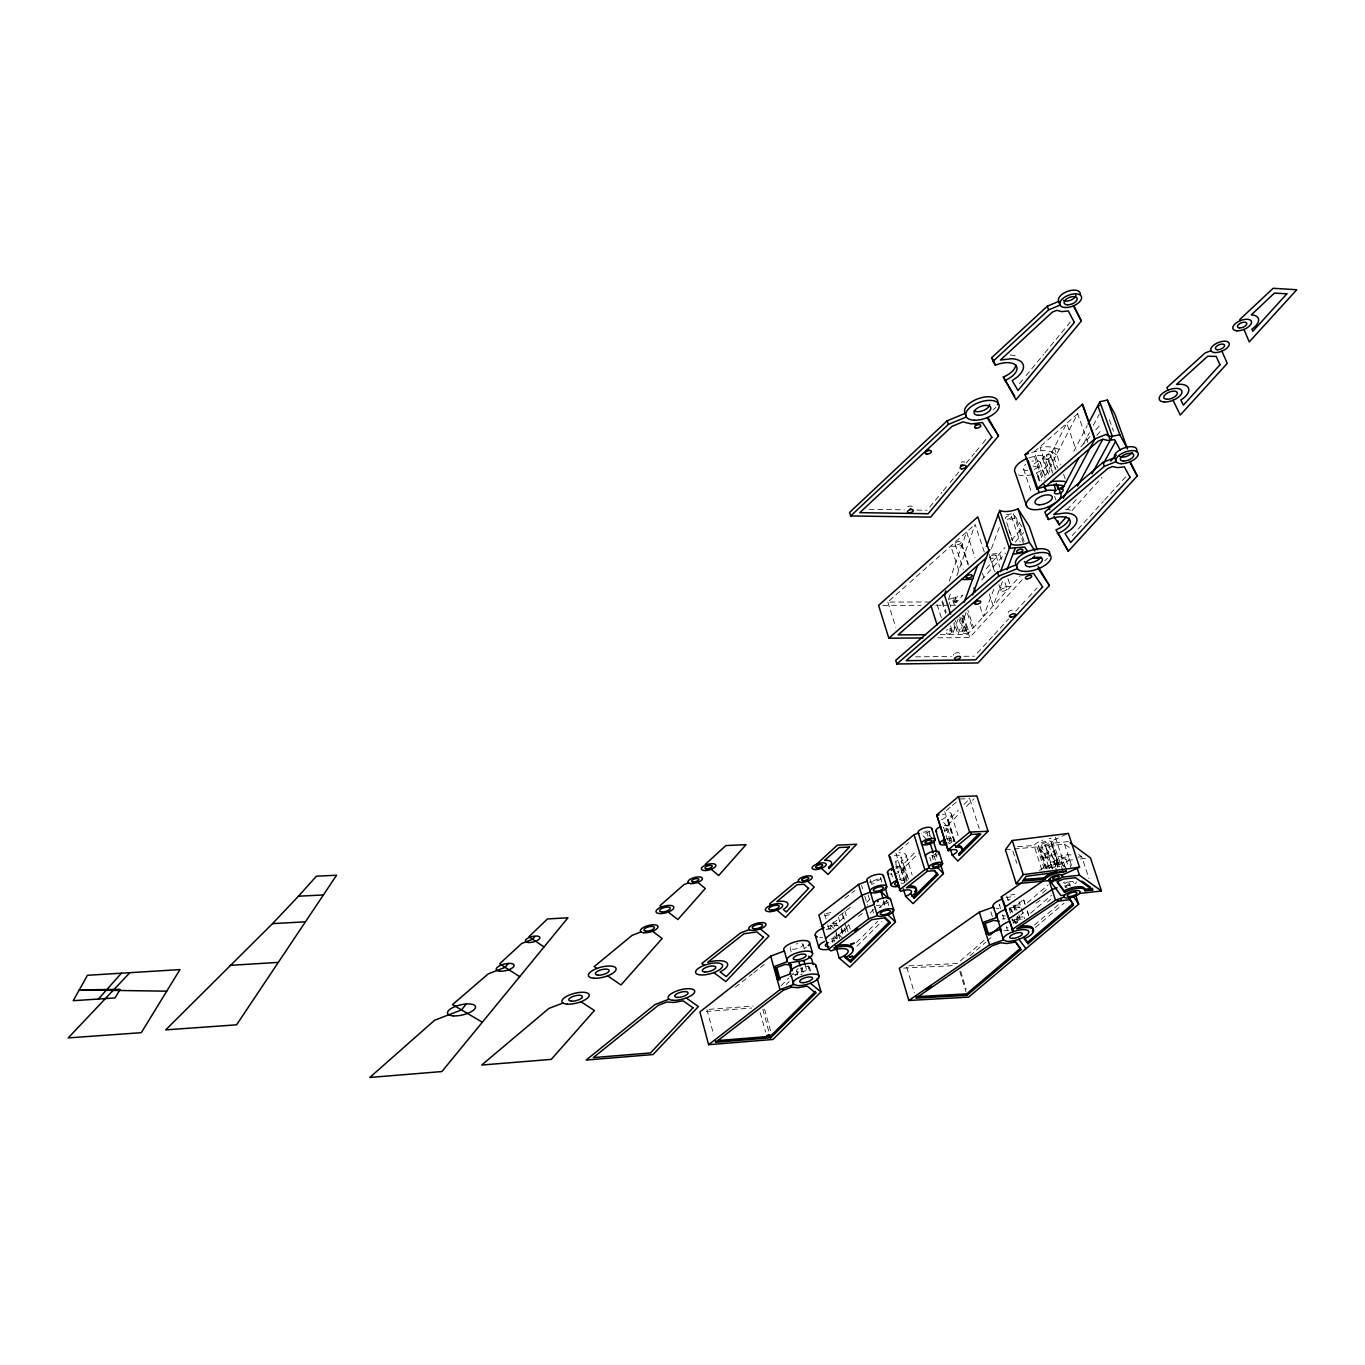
<?xml version="1.0" encoding="UTF-8"?>
<svg xmlns="http://www.w3.org/2000/svg" width="1365" height="1365" viewBox="0 0 1365 1365"><rect width="100%" height="100%" fill="white"/><g stroke="black" fill="none" stroke-linecap="round" stroke-linejoin="round"><path stroke-width="0.75" stroke-dasharray="5 3.75" d="M949.272 581.098L966.591 531.975L975.037 557.568M950.893 607.135L948.419 599.491L951.234 591.574M956.848 575.757L975.122 524.365L984.284 551.989M957.786 619.727L952.378 634.503L950.535 628.77M966.113 612.493L958.008 634.469L954.084 622.286M991.451 548.525L999.538 526.651M993.805 589.288L983.397 616.639L979.626 605.122M1002.456 581.592L993.174 605.821L989.352 594.27M1041.785 869.761L1033.987 845.43A12.114 4.368 -17.8 0 1 1042.962 840.055M1055.299 469.048L1050.402 454.989L1066.73 423.304L1076.2 450.16M1087.905 442.533L1077.668 413.697L1045.675 475.429L1042.331 469.884L1045.095 477.869M1073.76 451.354L1087.223 425.744M1083.554 443.847L1089.407 432.756M1093.331 425.368L1099.2 414.278M1019.467 383.633L1024.825 377.132M1026.156 375.512L1043.577 354.422M1044.908 352.801L1070.365 321.986M929.77 506.978L941.935 492.338M943.3 490.718L948.709 484.2M950.057 482.579L959.527 471.181M966.301 463.042L974.422 453.282M975.77 451.661L981.179 445.144M982.527 443.523L987.936 437.005M1046.972 868.976L1040.522 849.149L1042.229 847.136A6.893 2.491 -17.8 0 0 1051.442 841.949L1058.916 864.813M1080.892 446.867L1090.345 436.1M1095.788 429.907L1099.866 425.266M1096.795 435.316L1102.425 428.934M986.332 568.608L1004.964 547.519M1011.704 539.892L1022.504 527.675L1013.359 513.615L1003.838 515.032M981.657 579.989L1005.442 553.132M1015.236 542.076L1023.631 532.606M1067.021 509.862L1078.077 497.525M1071.986 510.612L1101.879 477.392M940.212 634.589L967.358 634.401L1020.116 575.979M937.806 637.83L969.764 637.591L1022.129 579.784M1072.173 535.626L1103.278 501.467M1104.695 499.914L1125.886 476.624M977.289 653.084L992.935 636.005M994.368 634.452L1008.599 618.908M1015.714 611.145L1027.111 598.723M1028.527 597.17L1037.076 587.854M781.121 985.735L788.561 978.159M790.045 976.64L796 970.583M908.527 879.248L903.835 863.772L916.973 850.429M866.877 902.282L869.761 899.364M786.325 984.472L789.294 981.452M795.249 975.412L802.671 967.87M955.108 841.966L948.351 820.314L958.315 810.196M964.014 804.412L969.713 798.627L979.132 828.401M906.343 881.398L902.657 869.266L918.389 853.33M840.038 933.694L848.791 924.839M951.797 841.659L946.969 826.132L960.397 812.516M966.369 806.476L973.825 798.917M870.051 913.031L875.852 907.196M879.691 907.537L887.011 900.183M856.606 942.43L877.729 921.341M856.93 946.201L881.892 921.341M1034.158 469.406A9.06 4.232 -19.5 0 0 1038.031 467.222L1040.266 464.629A9.06 4.232 -19.5 0 0 1038.031 460.943L1036.223 460.722A9.06 4.232 -19.5 0 0 1031.889 461.302M889.4 600.651L908.305 583.845M909.875 582.446L975.122 524.365M1077.668 413.697L1034.295 451.798L1044.174 480.378M983.977 940.434L957.326 963.519L906.36 965.993L914.396 992.85M1027.35 902.845L1048.235 884.742M969.935 955.841L985.701 942.191M987.27 940.826L991.997 936.731M1042.519 893.034L1048.849 887.557M1030.66 913.185L1051.613 895.167M1047.467 902.043L1050.64 899.33M1064.905 887.062L1071.252 881.619M1034.465 925.043L1058.728 904.364M1035.404 927.5L1064.052 903.118M946.32 810.537L950.876 806.698M952.395 805.418L956.967 801.562M899.074 850.497L908.612 842.717M735.36 987.168L752.064 974.03M753.736 972.716L758.752 968.775M760.424 967.461L765.441 963.519M1038.031 460.943L1031.906 465.738L1038.031 467.222M844.816 898.324L854.9 890.543M839.543 915.625L844.611 911.752M846.3 910.455L851.351 906.582M858.38 916.444L863.465 912.588M1039.482 870.512L1044.686 866.929L1053.217 863.857L1054.36 867.372A3.464 1.228 -17.7 0 1 1051.869 868.43M1035.916 903.238L1042.706 898.631M1069.205 847.546L1064.495 844.099L1052.415 845.362L1045.965 848.245L1052.517 868.345M954.118 840.891L948.095 818.778A12.643 4.777 -17.2 0 0 947.6 811.885M907.094 880.527L901.207 861.127L902.623 860.291A14.128 5.238 -16.7 0 0 898.904 852.767M1052.654 473.28L1046.375 455.193L1052.023 451.866L1056.373 454.767M839.765 938.608L838.588 934.53L841.949 932.585A18.786 6.671 -16.1 0 0 846.454 926.46L847.989 931.732M1015.133 909.619L1014.024 906.172L1017.539 904.278A18.274 6.347 -17.3 0 0 1022.368 900.081M1045.965 848.245L1053.746 858.926L1056.425 857.612A13.599 4.812 -17.8 0 1 1073.317 855.821M1039.14 481.043L1036.393 473.041L1044.123 468.69A18.137 8.48 -19.5 0 0 1048.644 458.93L1044.293 459.698L1042.655 458.111L1044.31 456.183L1049.89 472.273M1005.425 849.764L1038.85 846.761L1045.744 868.004M1066.423 834.288L1050.896 841.318L1058.421 864.318M1047.228 867.935L1054.087 867.167M1028.869 457.855C1032.35 456.865 1046.767 452.361 1042.689 458.879L1048.269 474.952M948.419 599.491L953.623 597.904L954.22 599.218A2.73 1.194 -18.1 0 0 953.964 601.317A2.73 1.194 -18.1 0 0 958.093 599.679A2.73 1.194 -18.1 0 0 955.534 598.689L954.971 597.495L962.939 595.089L956.848 601.999L951.251 601.999M1031.701 452.412L1035.045 451.627A27.129 12.677 -19.5 0 1 1047.33 450.825L1052.125 451.9L1057.619 467.956M800.641 974.474L802.398 974.064M826.013 913.577L828.794 912.963A18.769 6.723 -16.1 0 1 833.298 912.434M879.248 907.35L881.073 906.94M872.303 884.025L874.129 883.616M1057.158 866.877L1058.899 866.519M1077.906 857.152L1081.745 856.742L1088.963 878.548M1040.522 849.149L1050.095 862.185L1053.712 861.81L1056.595 870.614M1072.549 859.779L1068.573 860.206L1071.457 868.993M1080.5 858.926L1086.472 858.295M1068.368 841.591L1050.931 843.416L1058.438 866.383M1008.957 930.538L1003.36 930.776M1002.166 918.952L1005.203 918.645M709.049 1009.349L753.343 1006.039M706.115 1011.465L751.62 1008.035M1017.71 846.692L1033.936 845.532M834.203 925.47L837.905 925.231M903.545 968.092L954.63 965.584M960.005 799.003L969.713 798.627M1019.757 907.06L1015.679 907.213L1014.57 903.749M915.557 656.855L951.303 656.446M963.929 656.309L974.439 656.19M797.433 974.866L793.423 974.695M882.831 605.36L921.051 605.309M935.912 605.292L948.641 605.258M950.774 605.258L957.138 605.258M889.929 602.05L929.77 602.016M869.061 509.282L904.278 509.862M916.7 510.066L927.057 510.237M996.331 908.493L998.89 908.578M1046.375 455.193A4.505 2.116 -19.6 0 1 1050.35 454.972L1056.049 469.645M1059.223 449.29L1051.459 447.038A34.006 15.885 -19.5 0 0 1040.113 447.276L1048.542 474.116M1011.653 919.566L1017.13 922.45M1050.402 454.989L1050.896 457.019L1048.559 458.845L1052.824 470.959M1078.606 854.456L1081.745 856.742M834.083 936.424L837.086 939.052M838.588 934.53L842.649 938.096M833.998 928.405L829.476 924.429L831.029 929.77M838.195 926.255L835.482 923.849L838.844 921.904A18.769 6.723 -16.1 0 0 842.427 914.192M902.657 869.266L895.167 861.776A8.804 3.259 -16.7 0 0 901.088 856.879L907.674 878.668M901.207 861.127L903.835 863.772M923.167 835.807L927.176 840.038M932.687 838.827L926.937 832.684L928.063 836.387M946.969 826.132L941.253 819.87A7.2 2.73 -17.2 0 0 946.15 816.185A7.2 2.73 -17.2 0 0 942.533 814.342M1042.689 458.879L1047.893 459.152L1051.152 455.586M947.344 819.222L948.351 820.314M1014.144 920.146L1016.533 923.354M1009.673 908.203L1013.257 913.048M1019.774 919.839L1017.317 916.529L1018.58 920.488M1014.024 906.172L1017.71 911.189M1066.816 869.642L1062.84 863.584L1064 867.099M1036.393 473.041L1041.239 480.941M959.817 617.031L964.748 631.688A2.747 1.177 -18.1 0 0 964.475 633.752A2.747 1.177 -18.1 0 0 968.621 632.114A2.747 1.177 -18.1 0 0 966.062 631.159L965.516 629.999L973.518 627.576L967.921 610.377M964.748 631.688L964.151 630.408L958.93 631.978L955.21 620.512M1109.387 419.789L1113.516 431.255M1054.258 447.515L1060.23 464.646M1063.557 474.15L1066.202 481.76M1054.616 496.178L1055.998 500.153M1040.266 462.325L1045.812 478.381M1034.38 456.32L1042.041 478.467M1038.082 475.788L1040.147 481.777M1023.545 469.15L1031.786 493.209M1024.108 541.427L1016.123 517.864A35.132 16.141 -19.1 0 1 1006.432 520.116M1013.359 513.615L1024.023 545.113M1011.448 516.209L1020.099 541.786M1006.688 522.607L1012.659 540.301M1008.496 528.835L1012.472 540.659M1001.518 559.445L999.572 553.627A36.667 16.244 -18.5 0 0 991.041 554.224M1007.984 578.811L1010.561 586.558A36.855 15.953 -18.4 0 0 1000.204 587.479M995.938 555.487L999.811 567.106M1004.964 582.582L1006.909 588.4M989.25 554.497L995.051 571.952M989.864 557.517L994.488 571.423M998.873 584.63L1000.92 590.789M982.356 573.112L984.267 578.879M1064.495 844.099L1071.542 865.461M1065.911 859.285L1068.232 866.331M961.25 542.229A3.276 1.484 -18.4 0 1 956.592 544.823A3.276 1.484 -18.4 0 1 956.473 542.178A3.276 1.484 -18.4 0 1 961.25 542.229L968.331 563.813M968.212 565.195L961.779 545.625A26.771 12.217 -18.5 0 1 950.808 546.017L959.134 571.508M1055.367 837.137L1065.314 867.44M1068.932 882.165L1070.262 886.192M1061.151 861.008L1062.874 866.28M1062.908 870.836L1051.647 838.468A12.114 4.368 -17.8 0 0 1048.968 838.639M954.971 543.935L963.315 569.444M1052.415 845.362L1059.649 867.475M1056.391 862.714L1057.534 866.246M1053.746 858.926L1056.339 866.894M1048.149 842.99A3.447 1.246 -17.8 0 1 1043.543 845.6A3.447 1.246 -17.8 0 1 1042.911 843.536A3.447 1.246 -17.8 0 1 1048.149 842.99L1055.64 865.939M1044.873 844.048L1048.354 854.746M1050.095 862.185L1052.023 868.072M967.512 613.431L972.494 628.719M1041.58 845.089L1049.139 868.345M963.502 615.427L968.758 631.654M1038.304 846.146L1045.812 869.266M962.547 615.359L969.764 637.591M1037.264 847.477L1044.362 869.334M962.103 618.191L967.358 634.401M954.971 597.495L957.394 604.422M961.728 617.799L966.062 631.159M953.623 597.904L956.08 604.951M952.975 600.634L954.289 604.695M958.895 618.891L963.485 633.087M953.708 623.668L954.954 627.49A14.384 6.177 -17.9 0 0 949.17 629.06M942.533 600.941L946.235 612.441M950.552 625.835L952.412 631.586A3.174 1.365 -17.9 0 1 947.89 634.025A3.174 1.365 -17.9 0 1 947.754 631.603A3.174 1.365 -17.9 0 1 952.412 631.586M941.918 601.999L945.604 613.482M937.073 604.507L941.372 617.918M1012.915 851.18L1016.823 863.345M1023.818 900.047L1024.927 903.511M1027.316 910.95L1028.596 914.925M1023.648 899.91L1025.303 905.097M1027.128 910.813L1029.671 918.764M1019.126 901.719L1020.235 905.183M1021.344 908.663L1024.501 918.594M1018.802 914.635L1021.003 921.494M1013.461 905.677L1015.116 910.882A6.637 2.286 -17.3 0 0 1010.765 910.318M1017.01 916.853L1018.273 920.829M1016.208 917.997L1017.59 922.348M1006.756 895.781L1008.411 901.002M1010.697 908.237L1011.96 912.23M1014.451 920.01L1015.594 923.627M1009.025 908.305L1011.226 915.215M1012.403 918.935L1014.28 924.873M999.402 904.927L1000.511 908.39M1002.695 915.335L1003.957 919.31M1006.466 927.262L1007.575 930.742M990.854 911.769L992.491 916.956M887.83 602.05L895.696 627.166M951.405 814.376L958.827 838.059M944.802 811.817L955.312 845.481M946.184 827.907L950.177 840.686M947.549 840.14L943.556 827.309A3.6 1.348 -17.1 0 1 946.047 827.582A3.6 1.348 -17.1 0 1 945.245 829.152M928.934 831.456L930.077 835.158M935.725 853.449L936.868 857.169M934.274 856.486L935.417 860.206M931.988 855.667L933.199 859.575M929.804 857.357L930.998 861.281M960.721 971.334L966.198 989.198M959.817 971.624L966.01 991.86M906.206 855.48L912.11 874.914M901.019 868.788L904.824 881.398M895.901 853.091L905.933 886.26M895.713 863.601L898.477 872.73M899.023 874.521L901.736 883.513M891.379 873.395L892.454 876.995M881.773 882.199L880.135 876.757A5.221 1.911 -16.5 0 1 876.023 879.862A5.221 1.911 -16.5 0 1 870.324 879.964M887.677 901.975L888.786 905.643M883.599 900.405L884.657 903.971M883.616 901.685L884.674 905.234M870.085 879.521L871.706 884.964M868.14 894.996L870.256 902.129M872.389 909.346L873.515 913.1M861.639 885.356L862.697 888.99M864.847 896.242L867.492 905.149M844.833 910.916L846.607 916.99M848.979 925.078L850.156 929.104M843.331 915.744L844.372 919.31M842.137 913.85L844.491 921.938M845.089 923.951L847.443 932.039M844.389 928.2L845.566 932.21M838.383 917.109L839.936 922.467M841.488 927.825L843.024 933.097M841.13 929.104L842.973 935.742M833.162 921.887L837.769 937.789A13.667 4.795 -16.1 0 0 831.046 938.966M835.943 933.148L837.974 940.161M833.162 937.158L834.339 941.236M824.631 913.902L826.183 919.276M827.736 924.668L829.766 931.732M831.848 938.881L832.923 942.601M803.098 944.58L804.087 948.112M809.564 967.358L810.571 970.924M808.08 965.908L809.769 971.829M805.043 964.543L807.346 972.631M801.835 967.393L803.558 973.45M800.675 968.007L801.818 972.051M790.147 948.129L791.154 951.678M797.587 974.491L796.58 970.924A6.74 2.338 -15.9 0 0 806.732 970.225A6.74 2.338 -15.9 0 0 805.913 966.266M764.588 1009.127L770.713 1031.377M762.847 1009.281L769.195 1033.049M760.22 1012.608L765.543 1031.974M706.933 1009.52L713.707 1034.909M806.425 947.139A13.428 4.743 -15.9 0 1 803.917 948.607M801.989 943.659A6.706 2.372 -15.9 0 1 797.109 948.675A6.706 2.372 -15.9 0 1 790.762 946.73M796.136 944.034A6.706 2.372 -15.9 0 1 797.825 943.642M796.682 970.276A6.74 2.338 -15.9 0 1 798.133 968.792M888.308 902.129A8.736 3.14 -16.5 0 1 876.449 905.387M835.482 936.083A18.82 6.62 -16.1 0 1 840.004 935.537M831.473 941.355A6.825 2.406 -16.1 0 1 834.834 940.775M822.549 937.363A13.633 4.846 -16.1 0 1 819.7 937.346M827.48 926.63A13.633 4.846 -16.1 0 1 837.052 925.487M826.235 929.582A6.825 2.423 -16.1 0 1 832.701 928.456M887.028 900.678A5.238 1.877 -16.5 0 1 881.022 903.715M881.329 878.77A8.702 3.191 -16.5 0 1 869.505 882.012M929.94 831.149A7.149 2.679 -17 0 1 921.699 833.844M894.433 855.428A8.804 3.259 -16.7 0 1 901.088 856.879M937.294 854.951A7.183 2.645 -17 0 1 930.708 857.459M895.542 866.929A8.821 3.242 -16.7 0 1 904.415 867.85A8.821 3.242 -16.7 0 1 896.293 873.446M892.01 874.163A8.821 3.242 -16.7 0 1 890.202 874.129M899.364 879.555A8.838 3.208 -16.7 0 1 907.844 879.708M900.832 880.562A5.306 1.928 -16.7 0 1 904.705 881.944M904.244 882.558A5.306 1.928 -16.7 0 1 902.47 883.769M895.696 868.242A5.289 1.945 -16.7 0 1 900.934 868.55A5.289 1.945 -16.7 0 1 897.453 871.723M935.571 853.125A3.583 1.314 -17 0 1 934.087 855.07A3.583 1.314 -17 0 1 929.906 856.009M927.432 830.841A3.583 1.348 -17 0 1 923.303 832.206M946.508 838.912A7.235 2.679 -17.1 0 1 952.616 838.622A7.235 2.679 -17.1 0 1 952.804 841.369M951.746 842.222A7.235 2.679 -17.1 0 1 948.692 843.792M944.324 825.689A7.217 2.696 -17.1 0 1 949.648 826.951A7.217 2.696 -17.1 0 1 944.716 831.012M948.351 839.987A3.617 1.331 -17.1 0 1 948.521 842.359M831.916 923.73A18.786 6.671 -16.1 0 1 840.362 923.218M837.035 920.01A13.616 4.88 -16.1 0 1 832.548 923.081M824.375 915.864A13.616 4.88 -16.1 0 1 831.08 914.704M1031.94 474.542A18.137 8.48 -19.5 0 1 1016.942 474.201M1027.589 470.737A9.06 4.232 -19.5 0 1 1025.746 464.254M1065.519 509.23A25.218 11.329 -19.3 0 1 1072.532 511.158M1010.288 355.054A24.604 12.234 -19.8 0 1 1015.219 355.787M991.382 555.811A3.225 1.433 -18.6 0 1 996.041 555.709A3.225 1.433 -18.6 0 1 991.946 558.37A3.225 1.433 -18.6 0 1 990.734 556.22M1005.357 518.666A3.31 1.502 -19 0 1 1008.377 515.868A3.31 1.502 -19 0 1 1011.465 517.011A3.31 1.502 -19 0 1 1006.858 519.212M946.423 630.221A14.384 6.177 -17.9 0 1 947.771 629.623M907.623 506.807A3.122 1.467 -18.1 0 1 910.609 506.006A3.122 1.467 -18.1 0 1 912.212 506.893M961.096 462.24A3.174 1.519 -18.8 0 1 964.884 462.325M995.836 407.265A17.489 8.565 -19.4 0 1 993.242 409.807M953.333 655.132A3.191 1.348 -17.9 0 1 953.708 654.33M954.8 653.511A3.191 1.348 -17.9 0 1 957.855 652.675A3.191 1.348 -17.9 0 1 959.459 653.46M1008.172 612.578A3.259 1.399 -18.5 0 1 1011.26 610.274A3.259 1.399 -18.5 0 1 1014.4 610.889M1047.433 558.319A17.933 7.917 -18.9 0 1 1044.703 560.776M1049.702 868.532A3.464 1.228 -17.7 0 1 1049.958 866.826A3.464 1.228 -17.7 0 1 1054.207 865.478A3.464 1.228 -17.7 0 1 1055.401 866.707M1042.212 847.136A6.893 2.491 -17.8 0 1 1040.949 843.024A6.893 2.491 -17.8 0 1 1051.442 841.949M1045.761 868.618A6.927 2.44 -17.7 0 1 1054.718 863.994A6.927 2.44 -17.7 0 1 1057.738 867.048M1076.627 881.909A8.497 2.952 -17.8 0 1 1074.903 883.837M1067.311 887.045A8.497 2.952 -17.8 0 1 1065.28 887.387M1063.113 882.882A8.497 2.952 -17.8 0 1 1064.871 881.944M1069.341 881.619A5.102 1.775 -17.8 0 1 1073.402 882.609A5.102 1.775 -17.8 0 1 1067.822 885.697M1066.594 885.902A5.102 1.775 -17.8 0 1 1064.632 885.851M1064.478 883.803A5.102 1.775 -17.8 0 1 1068.061 881.961M1023.767 912.537A18.308 6.296 -17.3 0 1 1020.849 914.635M1014.059 905.404A18.308 6.296 -17.3 0 1 1021.805 905.114M1009.349 908.203A13.275 4.573 -17.3 0 1 1020.184 907.81M1017.88 917.365A18.342 6.245 -17.3 0 1 1025.61 917.075M1013.137 920.181A13.309 4.522 -17.3 0 1 1022.061 919.259M1005.527 916.034A6.637 2.286 -17.3 0 1 1002.524 914.755M1010.731 894.962A18.274 6.347 -17.3 0 1 1014.929 894.553M1006.039 897.778A13.258 4.607 -17.3 0 1 1014.929 896.89M1008.018 927.91A6.654 2.269 -17.3 0 1 1006.295 926.681M1012.915 922.604A6.654 2.269 -17.3 0 1 1017.369 922.143M999.999 905.353A6.637 2.303 -17.3 0 1 999.248 904.347M1007.455 899.91A6.637 2.303 -17.3 0 1 1010.271 899.808M1002.388 591.284A3.242 1.416 -18.6 0 0 1007.029 588.742A3.242 1.416 -18.6 0 0 1002.337 588.742A3.242 1.416 -18.6 0 0 1002.388 591.284M1047.04 856.299A3.447 1.228 -17.7 0 0 1051.647 853.705A3.447 1.228 -17.7 0 0 1046.392 854.251A3.447 1.228 -17.7 0 0 1047.04 856.299M1045.692 857.834A6.91 2.474 -17.7 0 0 1054.94 852.647A6.91 2.474 -17.7 0 0 1044.447 853.756A6.91 2.474 -17.7 0 0 1045.692 857.834M1057.858 864.779A8.48 3.003 -17.8 0 0 1069.222 858.431A8.48 3.003 -17.8 0 0 1056.373 859.796A8.48 3.003 -17.8 0 0 1057.858 864.779M1058.489 863.311A5.085 1.792 -17.8 0 0 1066.014 859.745A5.085 1.792 -17.8 0 0 1058.933 859.95A5.085 1.792 -17.8 0 0 1058.489 863.311"/><path stroke-width="1.5" d="M1084.544 889.315L1092.239 888.444L1092.751 889.963L1085.038 890.833L1084.595 888.632A13.667 4.709 -17.7 0 0 1066.85 889.485L1064.154 890.782L1057.551 881.875M1085.038 890.833L1085.09 890.151A13.667 4.692 -17.7 0 0 1067.345 891.021L1064.649 892.318L1056.954 881.927L1063.437 879.06L1075.569 877.729L1092.751 889.963M950.603 614.079L944.426 594.901L945.809 590.96M964.185 602.238L977.63 565.434M986.503 546.409L999.692 510.425L1001.62 511.141A17.779 8.173 -19.1 0 0 1018.017 508.906L1029.227 526.293L1037.195 549.703M972.597 594.935L988.977 550.539L977.784 516.891L878.582 605.378L888.82 638.206L922.911 637.95M1000.477 571.713L1011.004 544.038L999.692 510.425M1006.978 569.819L1015.133 548.542M1044.959 879.265L1022.521 881.107L1026.19 876.296L1066.475 871.007L1062.738 872.32A12.183 4.266 -17.7 0 0 1044.959 879.265L1044.447 877.729A12.183 4.266 -17.7 0 1 1056.561 871.518M1088.178 423.918L1099.866 401.719L1107.339 400.082L1115.069 414.55L1127.49 448.931L1119.829 434.718L1107.339 400.082M1078.896 457.838L1062.294 489.148A4.573 2.099 -19.5 0 0 1058.233 489.353L1056.152 483.346M1063.267 498.31L1094.969 438.916L1082.599 404.176L1025.098 454.664L1036.888 488.977L1046.887 485.923A27.283 12.456 -19.4 0 1 1061.782 485.462L1063.932 486.059L1058.25 489.37M1077.599 486.077L1102.749 439.308L1107.851 440.383L1114.557 439.667L1120.392 450.365M1091.983 473.894L1112.321 436.373L1099.866 401.719M1103.585 463.366L1115.529 441.458M1061.953 875.119L1079.544 867.236L1068.368 833.401L1012.25 840.499L1005.425 849.764L1016.277 883.735L1049.822 880.544M1016.277 883.735L1023.221 874.624L1079.544 867.236M465.994 1004.333L461.507 1009.929L434.616 1020.235L369.796 1077.463L441.902 1071.559L567.942 917.792L547.467 918.952L528.92 936.731L544.055 946.952M508.326 963.434L505.169 967.341L488.261 973.859L452.515 1004.606L482.323 1022.231M534.619 936.834L532.657 939.257L521.703 943.488L499.641 963.809L519.69 976.658M1073.811 305.555L1081.336 321.065L1015.987 399.774L1003.309 377.013A17.847 8.89 -19.8 0 0 1015.765 364.745M987.919 417.434L998.498 435.981L930.64 517.147L850.702 515.953L849.593 512.421L947.173 420.795L965.157 413.373A17.489 8.565 -19.4 0 1 980.923 397.829A17.489 8.565 -19.4 0 1 997.457 404.688M1064.598 895.133L1060.963 895.542L1051.494 882.848L1053.217 880.886A6.927 2.423 -17.7 0 0 1062.499 875.716A6.927 2.423 -17.7 0 0 1051.954 876.876A6.927 2.423 -17.7 0 0 1053.2 880.886M98.416 999.043L121.417 973.194M1110.752 461.097L1116.263 454.972M298.44 896.208L316.441 876.193L336.575 875.238L236.554 1024.825L165.711 1029.875L272.522 923.627L298.44 896.208L323.386 894.962M1053.951 516.431L1059.189 524.843L1066.304 516.943M1034.755 555.845L1032.605 558.217L1040.028 558.268M1069.017 518.052A18.308 8.224 -19.3 0 1 1055.964 529.859L1068.3 551.255L1137.233 475.941L1130.135 461.558M1038.151 566.646L1049.378 585.517L978.005 662.963L896.856 663.987L895.713 660.302L997.559 572.242L1016.055 564.837A17.933 7.917 -18.9 0 1 1032.571 549.907A17.933 7.917 -18.9 0 1 1049.156 555.879M129.846 972.682L68.25 1037.912L141.312 1032.674L179.958 969.594L87.445 975.293L73.232 1000.699L115.087 997.952L120.103 989.369L79.272 989.898L166.752 991.178M717.393 1040.608L770.304 1036.342L815.383 991.57L815.809 993.072L770.696 1037.827L715.669 1042.263L715.277 1040.778M937.414 873.259L913.799 896.668L914.277 898.238L937.891 874.846L934.752 870.495M889.571 921.631L890.031 923.201L850.651 962.171L850.207 960.653L889.571 921.631L885.288 917.638M978.961 833.793L958.793 853.773L959.288 855.377L980.906 833.981L971.163 834.425L955.807 847.085L955.312 845.481M817.14 978.278L821.013 991.894L772.948 1039.465L708.606 1044.686L699.904 1011.926L770.696 956.165L784.38 950.995A13.428 4.743 -15.9 0 1 797.331 941.27A13.428 4.743 -15.9 0 1 808.285 945.604M940.451 863.943L943.437 873.6L913.066 903.63L905.609 896.344L903.391 888.973M892.181 911.103L895.44 921.989L849.73 967.12L839.219 958.128L836.114 947.361M952.173 855.002A7.235 2.662 -17.1 0 0 956.865 850.327A7.235 2.662 -17.1 0 0 948.197 850.753L936.714 814.922L958.418 796.597L976.811 795.897L988.055 831.251L957.855 861.076L952.173 855.002L950.432 849.388M850.702 515.953L948.368 424.413L966.369 416.99L965.157 413.373M993.02 361.333L991.758 357.664L1047.313 306.187L1058.694 301.409L1060.025 305.129L1048.627 309.889L993.02 361.333L995.324 365.223A17.864 8.873 -19.8 0 1 1016.396 366.11A17.864 8.873 -19.8 0 1 1004.555 380.647M888.82 638.206L990.017 549.617M986.247 557.91L898.119 634.896L925.47 634.691M1036.888 488.977L1094.628 439.052L1106.298 434.292A11.79 5.511 -20.4 0 0 1111.366 436.425L1119.829 434.718M990.256 934.991L999.658 926.835M896.856 663.987L998.822 576.03L1017.335 568.625L1016.055 564.837M1136.414 451.815A11.841 5.443 -20.3 0 0 1125.937 447.413A11.841 5.443 -20.3 0 0 1114.676 457.685L1102.954 462.428L1044.822 512.063L1048.388 519.502A18.308 8.207 -19.3 0 1 1069.785 519.775A18.308 8.207 -19.3 0 1 1057.278 533.681M1046.153 515.936L1104.336 466.352L1116.092 461.592L1114.676 457.685M915.54 996.689L966.642 993.874L1020.44 948.283L1014.639 940.656L1020.918 949.767L967.085 995.324L915.966 998.156L992.184 945.791L1000.613 942.788L1006.67 943.488L1015.116 942.14M1028.067 943.693L1027.589 942.208L1072.992 903.732L1069.256 898.187L1073.487 905.251L1028.067 943.693L1024.211 938.932A18.359 6.194 -17.3 0 0 1033.561 930.094A18.359 6.194 -17.3 0 0 1021.225 927.893L1016.652 928.848L1058.029 901.173L1069.751 899.689M1075.774 895.389L1078.657 904.159L968.638 997.132L908.868 1000.46L899.279 968.297L979.336 912.127L993.208 907.145A13.258 4.607 -17.3 0 1 1002.712 898.801L1001.279 896.856L1022.112 882.49M947.685 850.19L969.611 832.087L988.055 831.251M899.262 890.151L924.805 869.727L929.087 868.089L918.338 833.077L914.072 834.715L888.786 855.377L900.508 891.362A8.855 3.174 -16.7 0 1 911.189 890.765A8.855 3.174 -16.7 0 1 905.609 896.344M937.891 874.846L933.899 870.716L927.415 871.228L906.411 887.847L909.431 887.506A14.196 5.102 -16.7 0 1 913.117 894.843L911.684 895.679L911.206 894.092M883.309 876.74A8.702 3.191 -16.5 0 0 874.692 874.931A8.702 3.191 -16.5 0 0 867.133 881.176L858.568 884.452L818.881 915.096L828.674 949.102L830.773 950.91A13.684 4.76 -16.1 0 1 847.529 949.801A13.684 4.76 -16.1 0 1 839.219 958.128M708.606 1044.686L780.029 989.642L793.799 984.455A13.496 4.624 -15.9 0 1 806.237 974.985A13.496 4.624 -15.9 0 1 818.3 978.466A13.496 4.624 -15.9 0 1 797.604 985.564L793.799 984.455L791.29 975.548M715.669 1042.263L783.135 990.359L791.444 987.236L798.303 987.68L807.142 986.11L815.809 993.072M825.535 938.25L865.478 907.844L874.078 904.568A8.736 3.14 -16.5 0 1 881.671 898.375A8.736 3.14 -16.5 0 1 890.321 900.115M828.674 949.102L868.72 918.816L877.337 915.557L874.624 906.411M854.354 930.93L857.749 928.371M834.22 948.044L871.791 919.686L884.332 917.877L890.031 923.201M908.868 1000.46L989.591 944.921L1003.548 939.939A13.326 4.487 -17.3 0 1 1017.539 930.418A13.326 4.487 -17.3 0 1 1027.418 934.496A13.326 4.487 -17.3 0 1 1006.653 941.236L1003.548 939.939L1000.238 929.48A13.309 4.522 -17.3 0 1 1009.81 921.204L1013.137 931.698L1001.279 896.856M925.931 989.54L931.118 985.974M1042.894 881.056L1004.589 907.298L1009.179 919.208M1008.377 919.293L1052.057 889.588L1057.193 887.745M1011.704 929.821L1055.503 900.218L1064.069 897.146M1054.07 484.336L1055.81 490.581A4.573 2.099 -19.5 0 0 1054.923 493.447A4.573 2.099 -19.5 0 0 1059.735 493.243L1060.81 492.765A4.573 2.099 -19.5 0 0 1062.652 489.301L1062.243 489.131M1027.367 458.35A18.137 8.48 -19.5 0 0 1015.185 472.546L1026.821 506.637A18.24 8.326 -19.4 0 0 1048.098 507.012L1055.879 502.661A18.24 8.326 -19.4 0 0 1060.503 493.021L1060.315 492.867M850.651 962.171L845.054 957.633A18.854 6.552 -16.1 0 0 852.886 948.709A18.854 6.552 -16.1 0 0 838.622 946.935L834.1 947.924M1210.909 350.651L1205.005 353.057L1166.853 387.643L1168.082 390.117M1102.749 439.308L1098.279 441.117L1044.447 487.578L1046.204 490.564L1044.123 484.507M688.421 882.865L684.001 884.571L659.978 905.712L661.598 906.957A9.231 3.464 -15 0 1 673.781 908.015A9.231 3.464 -15 0 1 659.329 913.56A9.231 3.464 -15 0 1 661.615 906.94M640.953 931.937L632.132 935.332L594.167 966.608L596.863 968.45M798.593 881.602L794.259 883.274L769.604 903.937L771.054 905.149M749.3 929.599L740.598 932.909L701.815 963.536L704.221 965.345A13.94 4.931 -15.2 0 1 722.392 966.642A13.94 4.931 -15.2 0 1 700.484 974.917A13.94 4.931 -15.2 0 1 704.289 965.328M562.994 1003.019L548.918 1008.394L481.691 1065.041L551.272 1059.377L594.406 1010.51L580.961 1001.739M870.375 892.079L861.793 895.338L821.986 925.88L824.102 927.722A13.633 4.846 -16.1 0 0 817.43 936.936M669.021 999.214L655.132 1004.469L586.165 1060.042L653.067 1054.548L698.368 1006.585L686.271 997.969M791.273 971.027L788.987 962.922L803.9 960.499A13.445 4.709 -15.9 0 0 811.885 952.309A13.445 4.709 -15.9 0 0 795.3 953.435A13.445 4.709 -15.9 0 0 787.366 961.608L773.648 966.778L775.303 968.092L778.681 980.241M775.303 968.092L785.029 964.407L791.427 964.901L788.987 962.922M777.043 978.944L790.796 973.774A13.462 4.658 -15.9 0 1 802.108 964.543A13.462 4.658 -15.9 0 1 815.843 966.881M1025.098 454.664L1028.374 453.436M1006.022 909.226A13.275 4.573 -17.3 0 0 996.484 917.553L982.595 922.518L983.704 923.951L993.566 920.42L999.231 921.153M986.315 934.445L1000.238 929.48L1001.415 930.299M1026.804 506.603A18.24 8.326 -19.4 0 1 1039.14 492.594L1048.201 490.154L1056.169 490.359M835.38 946.013L838.178 945.382A18.854 6.569 -16.1 0 1 852.391 949.852M1051.187 481.76L1052.005 481.606A34.193 15.612 -19.4 0 1 1063.403 481.316L1066.202 481.76M1079.51 893.461L1101.453 890.987L1090.447 857.868L1070.075 842.836M955.807 847.085L956.029 847.068A12.712 4.658 -17.1 0 1 959.049 853.876L959.288 855.377M1061.97 877.166L1079.476 875.238L1101.453 890.987M1024.057 879.401L1044.396 877.832M229.764 965.379L278.289 962.393M272.522 923.627L305.436 921.819M1099.712 405.542L1097.801 405.644L1109.523 438.336M1062.226 870.768L1063.403 872.371M927.279 871.194L926.801 869.59M1011.004 544.038L1012.932 544.72A17.864 8.019 -19 0 0 1029.398 542.417L1034.96 550.948M607.613 975.821L620.973 985.001L662.144 938.472L652.47 931.254M1081.933 881.09L1090.533 887.216M997.661 918.389L993.208 907.145L994.385 907.998M713.844 972.58L725.839 981.589L768.973 936.015L760.339 928.934M668.202 912.059L677.876 919.532L705.313 888.513L697.822 882.387M810.366 983.278L821.013 991.894M808.541 956.268L811.595 958.81L813.25 964.646M705.995 864.915L705.313 864.335L725.873 845.566L746.024 844.662L718.673 875.545L711.216 869.283M776.924 910.148L785.523 917.468L814.222 887.113L807.585 881.142M850.207 960.653L844.833 956.012L845.276 957.548M816.816 864.062L837.325 845.157L856.606 844.27L828.043 874.436L821.44 868.345M887.933 914.925L895.44 921.989M911.684 895.679L914.277 898.238M937.704 867.645L943.437 873.6M936.714 814.922L948.197 850.753M1018.853 939.274L1025.968 948.692M1023.955 937.363L1027.589 942.208M1073.743 896.805L1078.657 904.159M1038.338 568.744L1049.378 585.517M987.049 417.69L998.498 435.981M1059.274 535.148L1068.3 551.255M1048.098 507.012L1049.77 509.708M991.758 357.664L993.293 360.258M1003.309 377.013L1014.741 396.174M1129.64 461.95L1137.233 475.941M1073.385 305.879L1081.336 321.065M1173.047 400.269L1180.281 415.045L1227.272 363.38L1221.897 351.18M1240.307 320.656L1239.812 319.495L1273.204 288.288L1296.75 289.755L1249.231 341.915L1243.993 329.426M1047.313 306.187L1048.627 309.889M1082.257 404.313L1094.628 439.052M1102.954 462.428L1104.336 466.352M1057.619 484.916L1060.417 492.953M1057.824 520.901L1059.189 524.843M994.078 361.554L995.324 365.223M1028.05 460.363L1039.14 492.594M1047.057 515.646L1048.388 519.502M1018.017 508.906L1029.398 542.417M998.122 514.724L1009.383 548.269L1024.688 547.092L1027.436 551.255A35.319 15.851 -19 0 1 1012.984 554.122M947.173 420.795L948.368 424.413M997.559 572.242L998.822 576.03M1076.866 867.321L1079.476 875.238M973.962 587.871L975.224 591.71M1072.992 903.732L1073.487 905.251M1064.154 890.782L1064.649 892.318M1060.827 898.477L1061.322 899.996M1057.534 899.654L1058.029 901.173M1050.197 878.889L1051.494 882.848M1048.781 879.504L1055.503 900.218M1012.25 840.499L1023.221 874.624M930.998 605.855L937.141 625.016M1020.44 948.283L1020.918 949.767M1003.258 900.542L1005.476 907.503M970.652 832.804L971.163 834.425M995.955 913.799L997.03 917.263M997.576 918.986L1001.33 930.896M958.418 796.597L969.611 832.087M985.189 923.423L988.925 935.332M983.704 923.951L986.81 933.882M979.336 912.127L989.591 944.921M935.793 830.756L939.751 843.553M931.8 828.674L935.23 839.765A7.166 2.662 -17 0 1 925.095 844.935A7.166 2.662 -17 0 1 924.702 840.243A7.166 2.662 -17 0 1 935.23 839.765M939.171 852.494L942.618 863.67A7.183 2.628 -17 0 1 932.432 868.822A7.183 2.628 -17 0 1 932.073 864.199A7.183 2.628 -17 0 1 942.618 863.67M933.285 840.755L936.868 852.357M930.35 843.775L933.148 852.852M966.642 993.874L967.085 995.324M914.072 834.715L924.805 869.727M890.031 856.64L893.358 867.645A8.821 3.242 -16.7 0 0 888.769 873.822M893.904 869.454L899.945 889.519M887.438 872.525L891.226 885.117A8.838 3.208 -16.7 0 0 897.88 886.499M883.496 875.835L886.755 886.738A8.719 3.157 -16.5 0 1 874.504 892.932A8.719 3.157 -16.5 0 1 873.822 887.421A8.719 3.157 -16.5 0 1 886.755 886.738M890.509 899.228L893.785 910.199A8.753 3.105 -16.5 0 1 881.483 916.359A8.753 3.105 -16.5 0 1 880.817 910.95A8.753 3.105 -16.5 0 1 893.785 910.199M885.237 887.898L888.479 898.716L880.937 891.499L883.07 898.631M867.133 881.176L874.078 904.568M858.568 884.452L868.72 918.816M815.212 935.042L818.744 947.344M809.564 942.805L812.585 953.418M816.048 965.584L819.102 976.265M803.9 960.499L805.043 964.543M798.969 961.933L800.112 965.976M789.994 962.547L792.28 970.634M784.38 950.995L787.366 961.608M791.018 985.718L791.444 987.236M776.753 967.529L780.149 979.695M782.708 988.84L783.135 990.359M770.696 956.165L780.029 989.642M770.304 1036.342L770.696 1037.827M829.323 949.238A13.667 4.795 -16.1 0 1 818.966 947.924A13.667 4.795 -16.1 0 1 824.562 941.423M828.982 946.679A6.825 2.406 -16.1 0 1 825.313 945.535A6.825 2.406 -16.1 0 1 828.231 942.584M877.593 901.787A5.238 1.877 -16.5 0 1 878.343 901.173M919.089 833.537A7.149 2.679 -17 0 1 923.781 828.094A7.149 2.679 -17 0 1 931.63 829.442M925.658 856.913A7.183 2.645 -17 0 1 932.943 851.47A7.183 2.645 -17 0 1 938.352 854.098M891.226 885.117A8.838 3.208 -16.7 0 1 897.163 880.271M908.936 885.919A14.196 5.119 -16.7 0 1 914.687 891.601M898.614 885.015A5.306 1.928 -16.7 0 1 894.689 884.435A5.306 1.928 -16.7 0 1 896.976 881.807M891.396 870.426A5.289 1.945 -16.7 0 1 892.164 869.795M937.243 815.502A7.2 2.73 -17.2 0 1 939.035 814.922M946.901 844.372A7.235 2.679 -17.1 0 1 939.837 843.877A7.235 2.679 -17.1 0 1 944.699 839.492M936.817 831.865A7.217 2.696 -17.1 0 1 940.724 826.678M958.111 845.515A12.712 4.675 -17.1 0 1 961.574 849.269M946.798 843.007A3.617 1.331 -17.1 0 1 943.369 842.922A3.617 1.331 -17.1 0 1 944.87 840.942M1132.097 452.378A7.098 3.259 -20.3 0 1 1126.33 456.456A7.098 3.259 -20.3 0 1 1119.692 456.558M1059.769 302.603A11.534 5.87 -21 0 1 1066.577 291.735A11.534 5.87 -21 0 1 1080.278 294.038M1075.893 295.215A6.927 3.515 -21 0 1 1070.962 300.095A6.927 3.515 -21 0 1 1063.591 300.351M972.699 578.914A26.925 11.995 -18.5 0 1 961.694 579.357M942.976 595.174A14.315 6.279 -18 0 1 944.426 594.901M910.813 508.582A3.122 1.467 -18.1 0 1 910.114 508.923M928.814 449.716A3.225 1.553 -18.6 0 1 926.477 450.501M978.091 423.833A3.259 1.587 -19.2 0 1 974.985 424.669M962.82 464.817A3.174 1.519 -18.8 0 1 960.499 465.294M989.608 404.484A8.753 4.283 -19.4 0 1 983.534 410.421A8.753 4.283 -19.4 0 1 974.064 410.899M977.272 600.071A3.31 1.433 -18.3 0 1 976.453 600.344M1040.881 557.039A8.975 3.958 -18.9 0 1 1032.623 562.346A8.975 3.958 -18.9 0 1 1024.33 561.527M1020.747 926.374A18.359 6.194 -17.3 0 1 1032.35 931.322M766.618 1035.694L769.724 1034.977L766.618 1035.694M851.009 944L854.285 943.266L851.009 944M849.32 957.001L852.562 956.268L849.32 957.001M1074.374 322.413L1018.034 390.492L1012.165 380.596L1016.72 377.474A24.604 12.217 -19.8 0 0 1011.567 358.722L1000.426 360.036L1052.296 312.158L1056.664 310.333L1061.731 311.595L1068.317 310.981L1074.374 322.413M991.86 437.312L928.183 513.718L859.796 512.643L952.087 426.341L962.922 421.87L971.317 423.935L982.527 422.519L991.86 437.312M1219.952 364.847L1183.37 405.166L1180.844 399.962L1182.892 398.614A19.281 9.043 -21.1 0 0 1180.401 384.248L1176.511 384.435L1207.701 356.248L1216.181 356.401L1219.952 364.847M1286.854 293.833L1252.814 331.303L1251.91 329.101L1252.985 328.385A17.472 8.344 -22.2 0 0 1251.33 314.871L1274.432 293.065L1286.854 293.833M1130.118 477.392L1070.672 542.519L1065.007 533.425L1069.733 530.388A25.235 11.312 -19.3 0 0 1065.092 513.001L1053.729 514.52L1107.988 468.383L1112.492 466.557L1117.611 467.598L1124.316 466.847L1130.118 477.392M1042.604 586.933L975.617 659.841L906.206 660.66L1002.524 577.753L1013.7 573.283L1022.163 574.989L1033.578 573.368L1042.604 586.933M693.028 1007.797L650.542 1052.927L593.331 1057.602L658.459 1005.186L666.854 1002.029L674.088 1002.439L683.183 1000.835L693.028 1007.797M808.541 888.393L786.24 912.025L783.22 909.465L784.636 908.612A14.469 5.306 -15.8 0 0 779.995 901.241L776.873 901.6L797.024 884.742L803.917 884.247L808.541 888.393M763.427 937.26L726.282 976.606L720.106 971.948L723.45 969.986A19.212 6.791 -15.2 0 0 726.47 962.342A19.212 6.791 -15.2 0 0 712.035 961.318L707.735 962.274L743.908 933.779L756.893 931.92L763.427 937.26M849.388 847.051L828.947 868.703L828.538 867.185A12.95 4.846 -16.2 0 0 824.648 860.325L839.202 847.529L849.388 847.051M453.436 1015.884A14.384 5.153 -13.4 0 0 475.481 1007.472A14.384 5.153 -13.4 0 0 455.586 1006.346A14.384 5.153 -13.4 0 0 453.436 1015.884M499.931 971.249A9.197 3.378 -13.7 0 0 514.076 965.823A9.197 3.378 -13.7 0 0 501.484 964.953A9.197 3.378 -13.7 0 0 499.931 971.249M528.374 942.481A7.456 2.798 -13.9 0 0 539.892 938.028A7.456 2.798 -13.9 0 0 529.722 937.26A7.456 2.798 -13.9 0 0 528.374 942.481M567.311 1004.128A14.094 4.999 -14.3 0 0 589.185 995.836A14.094 4.999 -14.3 0 0 570.229 994.676A14.094 4.999 -14.3 0 0 567.311 1004.128M571.457 1001.176A7.047 2.491 -14.3 0 0 582.394 997.03A7.047 2.491 -14.3 0 0 572.89 996.467A7.047 2.491 -14.3 0 0 571.457 1001.176M593.792 978.227A14.281 5.153 -14.5 0 0 616.025 969.764A14.281 5.153 -14.5 0 0 596.932 968.433A14.281 5.153 -14.5 0 0 593.792 978.227M643.683 932.739A9.128 3.378 -14.8 0 0 657.947 927.279A9.128 3.378 -14.8 0 0 645.884 926.289A9.128 3.378 -14.8 0 0 643.683 932.739M598.041 975.19A7.149 2.576 -14.5 0 0 609.148 970.959A7.149 2.576 -14.5 0 0 599.576 970.31A7.149 2.576 -14.5 0 0 598.041 975.19M690.622 883.582A7.508 2.849 -15.2 0 0 702.378 879.043A7.508 2.849 -15.2 0 0 692.584 878.105A7.508 2.849 -15.2 0 0 690.622 883.582M692.908 881.927A3.754 1.433 -15.2 0 0 698.795 879.657A3.754 1.433 -15.2 0 0 693.898 879.179A3.754 1.433 -15.2 0 0 692.908 881.927M661.564 911.939A5.545 2.082 -15 0 0 670.232 908.612A5.545 2.082 -15 0 0 662.929 907.981A5.545 2.082 -15 0 0 661.564 911.939M705.603 870.529A7.559 2.901 -15.3 0 0 715.908 865.12A7.559 2.901 -15.3 0 0 704.34 865.666A7.559 2.901 -15.3 0 0 705.603 870.529M707.121 868.822A3.771 1.45 -15.3 0 0 712.257 866.11A3.771 1.45 -15.3 0 0 706.473 866.4A3.771 1.45 -15.3 0 0 707.121 868.822M645.884 931.169A5.477 2.03 -14.8 0 0 654.432 927.876A5.477 2.03 -14.8 0 0 647.198 927.296A5.477 2.03 -14.8 0 0 645.884 931.169M883.036 914.823A5.255 1.86 -16.5 0 0 890.424 911.12A5.255 1.86 -16.5 0 0 882.626 911.581A5.255 1.86 -16.5 0 0 883.036 914.823M803.251 982.681A6.74 2.321 -15.9 0 0 812.602 978.04A6.74 2.321 -15.9 0 0 802.449 978.756A6.74 2.321 -15.9 0 0 803.251 982.681M934.07 867.202A3.6 1.314 -17 0 0 939.171 864.625A3.6 1.314 -17 0 0 933.899 864.881A3.6 1.314 -17 0 0 934.07 867.202M796.785 959.851A6.723 2.355 -15.9 0 0 806.101 955.193A6.723 2.355 -15.9 0 0 795.983 955.858A6.723 2.355 -15.9 0 0 796.785 959.851M876.057 891.379A5.238 1.894 -16.5 0 0 883.394 887.66A5.238 1.894 -16.5 0 0 875.63 888.069A5.238 1.894 -16.5 0 0 876.057 891.379M926.716 843.297A3.583 1.331 -17 0 0 931.783 840.704A3.583 1.331 -17 0 0 926.528 840.942A3.583 1.331 -17 0 0 926.716 843.297M802.176 882.336A7.32 2.73 -16 0 0 812.329 877.115A7.32 2.73 -16 0 0 801.306 877.678A7.32 2.73 -16 0 0 802.176 882.336M755.203 928.848A5.341 1.945 -15.6 0 0 762.557 925.095A5.341 1.945 -15.6 0 0 754.436 925.572A5.341 1.945 -15.6 0 0 755.203 928.848M771.754 910.046A5.409 1.979 -15.8 0 0 779.21 906.224A5.409 1.979 -15.8 0 0 771.02 906.684A5.409 1.979 -15.8 0 0 771.754 910.046M673.047 1000.306A13.752 4.795 -15 0 0 694.597 992.184A13.752 4.795 -15 0 0 676.613 991.024A13.752 4.795 -15 0 0 673.047 1000.306M677.245 997.423A6.876 2.389 -15 0 0 688.011 993.362A6.876 2.389 -15 0 0 679.002 992.782A6.876 2.389 -15 0 0 677.245 997.423M770.252 911.632A9.009 3.31 -15.8 0 0 782.691 905.285A9.009 3.31 -15.8 0 0 769.041 906.036A9.009 3.31 -15.8 0 0 770.252 911.632M815.98 869.539A7.371 2.764 -16.2 0 0 826.235 864.267A7.371 2.764 -16.2 0 0 815.178 864.796A7.371 2.764 -16.2 0 0 815.98 869.539M817.567 867.867A3.686 1.382 -16.2 0 0 822.686 865.239A3.686 1.382 -16.2 0 0 817.157 865.512A3.686 1.382 -16.2 0 0 817.567 867.867M704.784 971.948A6.979 2.457 -15.2 0 0 715.721 967.802A6.979 2.457 -15.2 0 0 706.661 967.154A6.979 2.457 -15.2 0 0 704.784 971.948M753.736 930.401A8.907 3.225 -15.6 0 0 765.987 924.156A8.907 3.225 -15.6 0 0 752.473 924.941A8.907 3.225 -15.6 0 0 753.736 930.401M803.729 880.698A3.668 1.365 -16 0 0 808.797 878.087A3.668 1.365 -16 0 0 803.285 878.36A3.668 1.365 -16 0 0 803.729 880.698M1239.539 327.941A4.965 2.372 -22.2 0 0 1246.825 323.795A4.965 2.372 -22.2 0 0 1240.068 323.42A4.965 2.372 -22.2 0 0 1239.539 327.941M1164.43 401.993A12.012 5.631 -21.1 0 0 1181.936 392.147A12.012 5.631 -21.1 0 0 1165.335 391.448A12.012 5.631 -21.1 0 0 1164.43 401.993M1214.884 352.562A9.845 4.675 -21.9 0 0 1229.285 344.424A9.845 4.675 -21.9 0 0 1215.857 343.707A9.845 4.675 -21.9 0 0 1214.884 352.562M1217.461 349.747A4.914 2.338 -21.9 0 0 1224.644 345.669A4.914 2.338 -21.9 0 0 1217.921 345.328A4.914 2.338 -21.9 0 0 1217.461 349.747M1166.904 399.28A7.2 3.378 -21.1 0 0 1177.398 393.376A7.2 3.378 -21.1 0 0 1167.416 392.966A7.2 3.378 -21.1 0 0 1166.904 399.28M1236.929 330.808A9.947 4.76 -22.2 0 0 1251.517 322.532A9.947 4.76 -22.2 0 0 1238.021 321.765A9.947 4.76 -22.2 0 0 1236.929 330.808M1039.243 504.777A9.111 4.163 -19.4 0 0 1052.347 497.491A9.111 4.163 -19.4 0 0 1039.311 497.218A9.111 4.163 -19.4 0 0 1039.243 504.777M1121.092 463.673A11.841 5.426 -20.3 0 0 1138.291 454.118A11.841 5.426 -20.3 0 0 1121.706 453.624A11.841 5.426 -20.3 0 0 1121.092 463.673M1123.48 461.08A7.115 3.259 -20.3 0 0 1133.786 455.33A7.115 3.259 -20.3 0 0 1123.839 455.04A7.115 3.259 -20.3 0 0 1123.48 461.08M1065.041 307.5A11.534 5.852 -20.9 0 0 1081.626 297.741A11.534 5.852 -20.9 0 0 1065.297 296.768A11.534 5.852 -20.9 0 0 1065.041 307.5M1067.293 304.787A6.927 3.515 -20.9 0 0 1077.241 298.918A6.927 3.515 -20.9 0 0 1067.43 298.355A6.927 3.515 -20.9 0 0 1067.293 304.787M1018.119 552.637A3.327 1.484 -18.9 0 0 1022.863 550.01A3.327 1.484 -18.9 0 0 1018.085 549.976A3.327 1.484 -18.9 0 0 1018.119 552.637M967.512 578.163A3.293 1.467 -18.3 0 0 972.187 575.569A3.293 1.467 -18.3 0 0 967.41 575.552A3.293 1.467 -18.3 0 0 967.512 578.163M908.954 512.882A3.122 1.467 -18.1 0 0 913.339 510.374A3.122 1.467 -18.1 0 0 908.749 510.305A3.122 1.467 -18.1 0 0 908.954 512.882M926.886 454.118A3.225 1.553 -18.6 0 0 931.442 451.491A3.225 1.553 -18.6 0 0 926.699 451.354A3.225 1.553 -18.6 0 0 926.886 454.118M974.252 420.215A17.506 8.548 -19.3 0 0 999.197 405.832A17.506 8.548 -19.3 0 0 973.893 404.842A17.506 8.548 -19.3 0 0 974.252 420.215M978.364 415.301A8.753 4.266 -19.3 0 0 990.836 408.084A8.753 4.266 -19.3 0 0 978.159 407.623A8.753 4.266 -19.3 0 0 978.364 415.301M961.677 468.809A3.174 1.502 -18.8 0 0 966.181 466.233A3.174 1.502 -18.8 0 0 961.557 466.113A3.174 1.502 -18.8 0 0 961.677 468.809M976.18 428.252A3.259 1.57 -19.2 0 0 980.804 425.59A3.259 1.57 -19.2 0 0 976.094 425.436A3.259 1.57 -19.2 0 0 976.18 428.252M956.114 659.568A3.191 1.348 -17.9 0 0 960.636 657.128A3.191 1.348 -17.9 0 0 955.978 657.179A3.191 1.348 -17.9 0 0 956.114 659.568M976.094 604.32A3.31 1.433 -18.3 0 0 980.787 601.76A3.31 1.433 -18.3 0 0 975.992 601.76A3.31 1.433 -18.3 0 0 976.094 604.32M1026.958 578.879A3.327 1.45 -18.8 0 0 1031.752 576.269A3.327 1.45 -18.8 0 0 1026.958 576.252A3.327 1.45 -18.8 0 0 1026.958 578.879M1025.234 571.44A17.95 7.9 -18.9 0 0 1051.05 557.347A17.95 7.9 -18.9 0 0 1025.371 557.091A17.95 7.9 -18.9 0 0 1025.234 571.44M1010.97 617.116A3.259 1.399 -18.5 0 0 1015.628 614.591A3.259 1.399 -18.5 0 0 1010.936 614.608A3.259 1.399 -18.5 0 0 1010.97 617.116M1029.585 566.731A8.975 3.958 -18.9 0 0 1042.468 559.684A8.975 3.958 -18.9 0 0 1029.602 559.565A8.975 3.958 -18.9 0 0 1029.585 566.731M1068.71 897.999A8.514 2.918 -17.7 0 0 1080.176 891.703A8.514 2.918 -17.7 0 0 1067.276 893.137A8.514 2.918 -17.7 0 0 1068.71 897.999M1054.548 879.35A3.464 1.211 -17.7 0 0 1059.189 876.774A3.464 1.211 -17.7 0 0 1053.917 877.354A3.464 1.211 -17.7 0 0 1054.548 879.35M1069.375 896.566A5.119 1.757 -17.7 0 0 1076.951 893.034A5.119 1.757 -17.7 0 0 1069.853 893.273A5.119 1.757 -17.7 0 0 1069.375 896.566M1012.591 938.403A6.654 2.252 -17.3 0 0 1022.402 933.848A6.654 2.252 -17.3 0 0 1013.018 934.24A6.654 2.252 -17.3 0 0 1012.591 938.403"/></g></svg>
